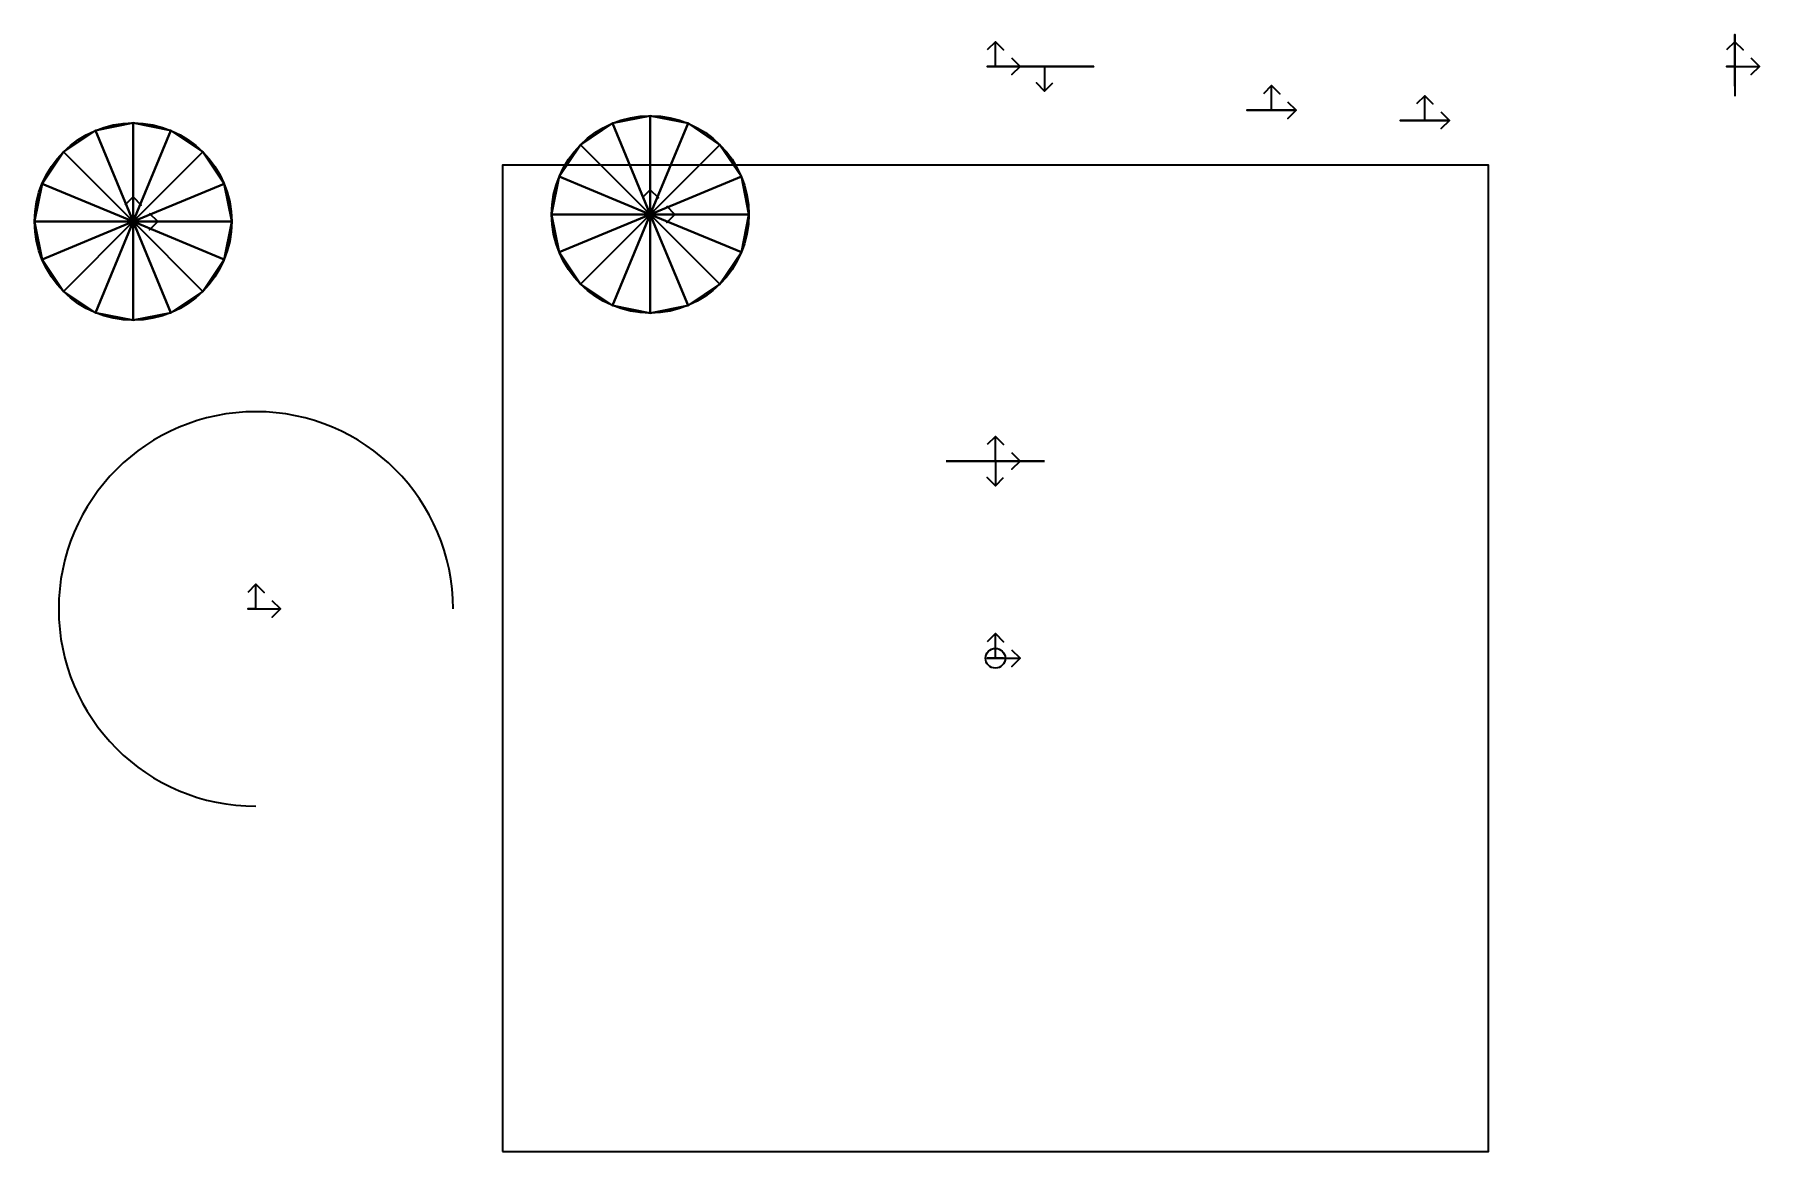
# Model space of a CAD drawing. Header units: millimetres. Extents: x -9.7 to 7.8, y -13 to 10.4.
# Drawn here: x -9.75 to 7.75, y -13 to -1.68 of the extents above; entities that cross this region are included whole.
import ezdxf
from ezdxf.enums import TextEntityAlignment as Align

# ---------------------------------------------------------------- set-up
doc = ezdxf.new("R2010")
doc.units = ezdxf.units.MM
for name, color, linetype in [('3D', 7, 'Continuous'), ('frustum', 4, 'Continuous'), ('meshes', 2, 'Continuous'), ('vectors', 7, 'Continuous')]:
    doc.layers.add(name, color=color, linetype=linetype)
doc.styles.get("Standard").update_dxf_attribs({"font": 'arial.ttf'})

# ---------------------------------------------------------------- blocks, each defined once
blk = doc.blocks.new('a-camera')
at = {"extrusion": (1, -6.12323e-17, 6.12323e-17)}
for q in [(0, 0.3), (0, -0.3)]:
    blk.add_line((0, 0, 1.478), q, dxfattribs=at)
for points in [[(0.2, 1.6), (0.324, 1.724), (0.324, 1.476)], [(-0.2, 1.478), (0.2, 1.478), (0.2, 1.722), (-0.2, 1.722)]]:
    blk.add_lwpolyline(points, close=True, dxfattribs=at)
for centre in [(0.1, 1.822), (-0.1, 1.822)]:
    blk.add_circle(centre, 0.1, dxfattribs=at)
at = {"layer": 'vectors', "color": 3, "extrusion": (1.22465e-16, -4.74705e-15, -1), "elevation": 0}
blk.add_lwpolyline([(0, 0), (0, 0.25), (-0.083, 0.167), (0, 0.25), (0.083, 0.167)], dxfattribs=at)
at = {"layer": 'vectors', "color": 5, "extrusion": (0, -1, 6.12323e-17)}
blk.add_lwpolyline([(0, 0), (0, 0.25), (-0.083, 0.167), (0, 0.25), (0.083, 0.167)], dxfattribs=at)
at = {"layer": 'vectors', "color": 1, "extrusion": (0, -1.22465e-16, -1)}
blk.add_lwpolyline([(0, 0), (-0.25, 0), (-0.167, -0.083), (-0.25, 0), (-0.167, 0.083)], dxfattribs=at)
at = {"flags": 1}
blk.add_attdef('LIGHT-INT', (0.394, -0.021), '', height=0.2, dxfattribs=at)
blk = doc.blocks.new('a-plane')
for p, q in [((0, 0), (1, 0)), ((1, 0, 1), (0, 0, 1)), ((0, 0, 1), (0, 0)), ((1, 0), (1, 0, 1))]:
    blk.add_line(p, q)
at = {"layer": 'meshes'}
blk.add_3dface([(1, 0), (0, 0), (0, 0, 1), (1, 0, 1)], dxfattribs=at)
at = {"layer": 'vectors', "color": 3, "extrusion": (1.22465e-16, -4.74705e-15, -1), "elevation": 0}
blk.add_lwpolyline([(0, 0), (0, 0.25), (-0.083, 0.167), (0, 0.25), (0.083, 0.167)], dxfattribs=at)
at = {"layer": 'vectors', "color": 5, "extrusion": (0, -1, 6.12323e-17)}
blk.add_lwpolyline([(0, 0), (0, 0.25), (-0.083, 0.167), (0, 0.25), (0.083, 0.167)], dxfattribs=at)
at = {"layer": 'vectors', "color": 1, "extrusion": (0, -1.22465e-16, -1)}
blk.add_lwpolyline([(0, 0), (-0.25, 0), (-0.167, -0.083), (-0.25, 0), (-0.167, 0.083)], dxfattribs=at)
at = {"layer": 'vectors', "extrusion": (-1.22465e-16, 4.74705e-15, -1), "elevation": -0.5}
blk.add_lwpolyline([(-0.5, 0), (-0.5, -0.25), (-0.417, -0.167), (-0.5, -0.25), (-0.583, -0.167)], dxfattribs=at)
at = {"flags": 1}
for tag, p in [('ID', (1.256, 0.389)), ('MATERIAL', (1.256, 0.089))]:
    blk.add_attdef(tag, p, '', height=0.2, dxfattribs=at)
blk = doc.blocks.new('a-text')
for p, q in [((-0.5, 0, -0.5), (0.5, 0, -0.5)), ((0.5, 0, 0.5), (-0.5, 0, 0.5)), ((-0.5, 0, 0.5), (-0.5, 0, -0.5)), ((0.5, 0, -0.5), (0.5, 0, 0.5))]:
    blk.add_line(p, q)
at = {"layer": 'vectors', "color": 3, "extrusion": (1.22465e-16, -4.74705e-15, -1), "elevation": 0}
blk.add_lwpolyline([(0, 0), (0, 0.25), (-0.083, 0.167), (0, 0.25), (0.083, 0.167)], dxfattribs=at)
at = {"layer": 'vectors', "color": 5, "extrusion": (0, -1, 6.12323e-17)}
blk.add_lwpolyline([(0, 0), (0, 0.25), (-0.083, 0.167), (0, 0.25), (0.083, 0.167)], dxfattribs=at)
at = {"layer": 'vectors', "extrusion": (-1.22465e-16, 4.74705e-15, -1), "elevation": 0}
blk.add_lwpolyline([(0, 0), (0, -0.25), (0.083, -0.167), (0, -0.25), (-0.083, -0.167)], dxfattribs=at)
at = {"layer": 'vectors', "color": 1, "extrusion": (0, -1.22465e-16, -1)}
blk.add_lwpolyline([(0, 0), (-0.25, 0), (-0.167, -0.083), (-0.25, 0), (-0.167, 0.083)], dxfattribs=at)
at = {"flags": 1}
for tag, p in [('ID', (0.756, 0.689)), ('ALIGN', (0.756, 0.389)), ('WRAP-COUNT', (0.756, 0.089))]:
    blk.add_attdef(tag, p, '', height=0.2, dxfattribs=at)
at = {"extrusion": (0, -1, 6.12323e-17)}
blk.add_attdef('TEXT', text='', height=0.2, dxfattribs=at).set_placement((0, 0), align=Align.MIDDLE_CENTER)
blk = doc.blocks.new('a-animation')
at = {"extrusion": (0, -1, 6.12323e-17)}
blk.add_circle((0, 0.5, 0), 0.25, dxfattribs=at)
at = {"layer": 'vectors', "color": 3, "extrusion": (1.22465e-16, -4.74705e-15, -1), "elevation": 0}
blk.add_lwpolyline([(0, 0), (0, 0.25), (-0.083, 0.167), (0, 0.25), (0.083, 0.167)], dxfattribs=at)
at = {"layer": 'vectors', "color": 1, "extrusion": (0, -1.22465e-16, -1)}
blk.add_lwpolyline([(0, 0), (-0.25, 0), (-0.167, -0.083), (-0.25, 0), (-0.167, 0.083)], dxfattribs=at)
at = {"layer": 'vectors', "color": 5, "extrusion": (0, -1, 6.12323e-17), "elevation": 0}
blk.add_lwpolyline([(0, 0), (0, 0.25), (-0.083, 0.167), (0, 0.25), (0.083, 0.167)], dxfattribs=at)
at = {"extrusion": (0, -1, 6.12323e-17)}
blk.add_text('A', height=0.2, dxfattribs=at).set_placement((-0.075, 0.375, 0))
at = {"flags": 1}
for tag, p in [('PROPERTY', (0.67, 0.115)), ('RIG', (0.67, -0.185)), ('FROM', (0.67, -0.485)), ('TO', (0.67, -0.785)), ('START_EVENTS', (0.67, -1.085)), ('DIRECTION', (0.67, -1.385)), ('LOOP', (0.67, -1.685)), ('DURATION', (0.67, -1.985)), ('TARGET', (0.67, -2.285)), ('TEXT', (0.67, -2.585)), ('LINK', (0.67, -2.885))]:
    blk.add_attdef(tag, p, '', height=0.2, dxfattribs=at)
blk = doc.blocks.new('a-mason')
at = {"extrusion": (0, -1, 6.12323e-17)}
blk.add_circle((0, 0.5, 0), 0.25, dxfattribs=at)
at = {"layer": 'vectors', "color": 3, "extrusion": (1.22465e-16, -4.74705e-15, -1), "elevation": 0}
blk.add_lwpolyline([(0, 0), (0, 0.25), (-0.083, 0.167), (0, 0.25), (0.083, 0.167)], dxfattribs=at)
at = {"layer": 'vectors', "color": 5, "extrusion": (0, -1, 6.12323e-17), "elevation": 0}
blk.add_lwpolyline([(0, 0), (0, 0.25), (-0.083, 0.167), (0, 0.25), (0.083, 0.167)], dxfattribs=at)
at = {"layer": 'vectors', "color": 1, "extrusion": (0, -1.22465e-16, -1)}
blk.add_lwpolyline([(0, 0), (-0.25, 0), (-0.167, -0.083), (-0.25, 0), (-0.167, 0.083)], dxfattribs=at)
at = {"extrusion": (0, -1, 6.12323e-17)}
blk.add_text('M', height=0.2, dxfattribs=at).set_placement((-0.075, 0.375, 0))
at = {"flags": 1}
for tag, p in [('PART', (0.67, 0.415)), ('MATERIAL', (0.67, 0.115)), ('TILING', (0.67, -0.185)), ('SKIRTING', (0.67, -0.485)), ('MATERIAL2', (0.67, -0.785)), ('TILING2', (0.67, -1.085)), ('SKIRTING2', (0.67, -1.385))]:
    blk.add_attdef(tag, p, '', height=0.2, dxfattribs=at)
blk = doc.blocks.new('a-cylinder')
blk.add_circle((0, 0), 1)
at = {"layer": '3D'}
for p, q in [((0, 1), (0, 1, 1)), ((-1, 0), (-1, 0, 1)), ((0, 0), (0, 0, 1)), ((1, 0), (1, 0, 1)), ((0, -1), (0, -1, 1))]:
    blk.add_line(p, q, dxfattribs=at)
blk.add_circle((0, 0, 1), 1, dxfattribs=at)
at = {"layer": 'meshes'}
for points in [[(-0.383, 0.924, 1), (-0.707, 0.707, 1), (0, 0, 1)], [(0, 0), (0, 0), (-0.707, 0.707), (-0.383, 0.924)], [(-0.383, 0.924), (-0.707, 0.707), (-0.707, 0.707, 1), (-0.383, 0.924, 1)], [(0, 1, 1), (-0.383, 0.924, 1), (0, 0, 1)], [(0, 0), (0, 0), (-0.383, 0.924), (0, 1)], [(0, 1), (-0.383, 0.924), (-0.383, 0.924, 1), (0, 1, 1)], [(0.383, 0.924, 1), (0, 1, 1), (0, 0, 1)], [(0, 0), (0, 0), (0, 1), (0.383, 0.924)], [(0.383, 0.924), (0, 1), (0, 1, 1), (0.383, 0.924, 1)], [(0.707, 0.707, 1), (0.383, 0.924, 1), (0, 0, 1)], [(0, 0), (0, 0), (0.383, 0.924), (0.707, 0.707)], [(0.707, 0.707), (0.383, 0.924), (0.383, 0.924, 1), (0.707, 0.707, 1)], [(0, 0), (0, 0), (-0.924, 0.383), (-0.707, 0.707)], [(-0.707, 0.707), (-0.924, 0.383), (-0.924, 0.383, 1), (-0.707, 0.707, 1)], [(-0.707, 0.707, 1), (-0.924, 0.383, 1), (0, 0, 1)], [(0.924, 0.383, 1), (0.707, 0.707, 1), (0, 0, 1)], [(0, 0), (0, 0), (0.707, 0.707), (0.924, 0.383)], [(0.924, 0.383), (0.707, 0.707), (0.707, 0.707, 1), (0.924, 0.383, 1)], [(0, 0), (0, 0), (-1, 0), (-0.924, 0.383)], [(-0.924, 0.383), (-1, 0), (-1, 0, 1), (-0.924, 0.383, 1)], [(-0.924, 0.383, 1), (-1, 0, 1), (0, 0, 1)], [(1, 0, 1), (0.924, 0.383, 1), (0, 0, 1)], [(0, 0), (0, 0), (0.924, 0.383), (1, 0)], [(1, 0), (0.924, 0.383), (0.924, 0.383, 1), (1, 0, 1)], [(0, 0), (0, 0), (-0.924, -0.383), (-1, 0)], [(-1, 0), (-0.924, -0.383), (-0.924, -0.383, 1), (-1, 0, 1)], [(-1, 0, 1), (-0.924, -0.383, 1), (0, 0, 1)], [(0, 0), (0, 0), (-0.707, -0.707), (-0.924, -0.383)], [(-0.924, -0.383, 1), (-0.707, -0.707, 1), (0, 0, 1)], [(0, 0), (0, 0), (-0.383, -0.924), (-0.707, -0.707)], [(-0.707, -0.707, 1), (-0.383, -0.924, 1), (0, 0, 1)], [(0, 0), (0, 0), (0, -1), (-0.383, -0.924)], [(-0.383, -0.924, 1), (0, -1, 1), (0, 0, 1)], [(0.707, -0.707, 1), (0.924, -0.383, 1), (0, 0, 1)], [(0.924, -0.383, 1), (1, 0, 1), (0, 0, 1)], [(0, 0), (0, 0), (0.383, -0.924), (0, -1)], [(0, 0), (0, 0), (0.707, -0.707), (0.383, -0.924)], [(0, 0), (0, 0), (0.924, -0.383), (0.707, -0.707)], [(0, 0), (0, 0), (1, 0), (0.924, -0.383)], [(0, -1, 1), (0.383, -0.924, 1), (0, 0, 1)], [(0.383, -0.924, 1), (0.707, -0.707, 1), (0, 0, 1)], [(0.924, -0.383), (1, 0), (1, 0, 1), (0.924, -0.383, 1)], [(-0.924, -0.383), (-0.707, -0.707), (-0.707, -0.707, 1), (-0.924, -0.383, 1)], [(0.707, -0.707), (0.924, -0.383), (0.924, -0.383, 1), (0.707, -0.707, 1)], [(-0.707, -0.707), (-0.383, -0.924), (-0.383, -0.924, 1), (-0.707, -0.707, 1)], [(0.383, -0.924), (0.707, -0.707), (0.707, -0.707, 1), (0.383, -0.924, 1)], [(-0.383, -0.924), (0, -1), (0, -1, 1), (-0.383, -0.924, 1)], [(0, -1), (0.383, -0.924), (0.383, -0.924, 1), (0, -1, 1)]]:
    blk.add_3dface(points, dxfattribs=at)
at = {"layer": 'vectors', "color": 3, "extrusion": (1.22465e-16, -4.74705e-15, -1), "elevation": 0}
blk.add_lwpolyline([(0, 0), (0, 0.25), (-0.083, 0.167), (0, 0.25), (0.083, 0.167)], dxfattribs=at)
at = {"layer": 'vectors', "color": 1, "extrusion": (0, -1.22465e-16, -1)}
blk.add_lwpolyline([(0, 0), (-0.25, 0), (-0.167, -0.083), (-0.25, 0), (-0.167, 0.083)], dxfattribs=at)
at = {"layer": 'vectors', "color": 5, "extrusion": (0, -1, 6.12323e-17), "elevation": 0}
blk.add_lwpolyline([(0, 0), (0, 0.25), (-0.083, 0.167), (0, 0.25), (0.083, 0.167)], dxfattribs=at)
at = {"flags": 1}
for tag, p in [('ID', (0.756, 0.953)), ('MATERIAL', (0.756, 0.653)), ('OPEN-ENDED', (0.756, 0.353)), ('RADIUS-BOTTOM', (0.756, 0.053)), ('RADIUS-TOP', (0.756, -0.247)), ('SEGMENTS-RADIAL', (0.756, -0.547)), ('THETA-LENGTH', (0.756, -0.847)), ('THETA-START', (0.756, -1.147))]:
    blk.add_attdef(tag, p, '', height=0.2, dxfattribs=at)
blk = doc.blocks.new('a-cone')
blk.add_circle((0, 0), 1)
at = {"layer": '3D'}
for p in [(0, 1), (0, 0), (-1, 0), (0, -1), (1, 0)]:
    blk.add_line(p, (0, 0, 1), dxfattribs=at)
at = {"layer": 'meshes'}
for points in [[(0, 0), (0, 0), (-0.707, 0.707), (-0.383, 0.924)], [(-0.383, 0.924), (-0.707, 0.707), (0, 0, 1)], [(0, 0), (0, 0), (-0.383, 0.924), (0, 1)], [(0, 1), (-0.383, 0.924), (0, 0, 1)], [(0, 0), (0, 0), (0, 1), (0.383, 0.924)], [(0.383, 0.924), (0, 1), (0, 0, 1)], [(0, 0), (0, 0), (0.383, 0.924), (0.707, 0.707)], [(0.707, 0.707), (0.383, 0.924), (0, 0, 1)], [(0, 0), (0, 0), (-0.924, 0.383), (-0.707, 0.707)], [(-0.707, 0.707), (-0.924, 0.383), (0, 0, 1)], [(0, 0), (0, 0), (0.707, 0.707), (0.924, 0.383)], [(0.924, 0.383), (0.707, 0.707), (0, 0, 1)], [(0, 0), (0, 0), (-1, 0), (-0.924, 0.383)], [(-0.924, 0.383), (-1, 0), (0, 0, 1)], [(0, 0), (0, 0), (0.924, 0.383), (1, 0)], [(1, 0), (0.924, 0.383), (0, 0, 1)], [(0, 0), (0, 0), (-0.924, -0.383), (-1, 0)], [(-1, 0), (-0.924, -0.383), (0, 0, 1)], [(0, 0), (0, 0), (-0.707, -0.707), (-0.924, -0.383)], [(-0.924, -0.383), (-0.707, -0.707), (0, 0, 1)], [(0, 0), (0, 0), (-0.383, -0.924), (-0.707, -0.707)], [(-0.707, -0.707), (-0.383, -0.924), (0, 0, 1)], [(0, 0), (0, 0), (0, -1), (-0.383, -0.924)], [(-0.383, -0.924), (0, -1), (0, 0, 1)], [(0, 0), (0, 0), (0.383, -0.924), (0, -1)], [(0, 0), (0, 0), (0.707, -0.707), (0.383, -0.924)], [(0, 0), (0, 0), (0.924, -0.383), (0.707, -0.707)], [(0, 0), (0, 0), (1, 0), (0.924, -0.383)], [(0, -1), (0.383, -0.924), (0, 0, 1)], [(0.383, -0.924), (0.707, -0.707), (0, 0, 1)], [(0.707, -0.707), (0.924, -0.383), (0, 0, 1)], [(0.924, -0.383), (1, 0), (0, 0, 1)], [(0, 0, 1), (0, 0, 1), (0, 0, 1)], [(0, 0, 1), (0, 0, 1), (0, 0, 1)], [(0, 0, 1), (0, 0, 1), (0, 0, 1)], [(0, 0, 1), (0, 0, 1), (0, 0, 1)], [(0, 0, 1), (0, 0, 1), (0, 0, 1)], [(0, 0, 1), (0, 0, 1), (0, 0, 1)], [(0, 0, 1), (0, 0, 1), (0, 0, 1)], [(0, 0, 1), (0, 0, 1), (0, 0, 1)], [(0, 0, 1), (0, 0, 1), (0, 0, 1)], [(0, 0, 1), (0, 0, 1), (0, 0, 1)], [(0, 0, 1), (0, 0, 1), (0, 0, 1)], [(0, 0, 1), (0, 0, 1), (0, 0, 1)], [(0, 0, 1), (0, 0, 1), (0, 0, 1)], [(0, 0, 1), (0, 0, 1), (0, 0, 1)], [(0, 0, 1), (0, 0, 1), (0, 0, 1)], [(0, 0, 1), (0, 0, 1), (0, 0, 1)]]:
    blk.add_3dface(points, dxfattribs=at)
at = {"layer": 'vectors', "color": 3, "extrusion": (1.22465e-16, -4.74705e-15, -1), "elevation": 0}
blk.add_lwpolyline([(0, 0), (0, 0.25), (-0.083, 0.167), (0, 0.25), (0.083, 0.167)], dxfattribs=at)
at = {"layer": 'vectors', "color": 5, "extrusion": (0, -1, 6.12323e-17)}
blk.add_lwpolyline([(0, 0), (0, 0.25), (-0.083, 0.167), (0, 0.25), (0.083, 0.167)], dxfattribs=at)
at = {"layer": 'vectors', "color": 1, "extrusion": (0, -1.22465e-16, -1)}
blk.add_lwpolyline([(0, 0), (-0.25, 0), (-0.167, -0.083), (-0.25, 0), (-0.167, 0.083)], dxfattribs=at)
at = {"flags": 1}
for tag, p in [('ID', (0.756, 0.953)), ('MATERIAL', (0.756, 0.653)), ('OPEN-ENDED', (0.756, 0.353)), ('RADIUS-BOTTOM', (0.756, 0.053)), ('RADIUS-TOP', (0.756, -0.247)), ('SEGMENTS-RADIAL', (0.756, -0.547)), ('THETA-LENGTH', (0.756, -0.847)), ('THETA-START', (0.756, -1.147))]:
    blk.add_attdef(tag, p, '', height=0.2, dxfattribs=at)
blk = doc.blocks.new('a-curvedimage')
blk.add_arc((0, 0), 2, 0, 270)
at = {"layer": '3D'}
for p, q in [((0, 2), (0, 2, 1)), ((-2, 0), (-2, 0, 1)), ((0, 0), (0, 0, 1)), ((2, 0), (2, 0, 1)), ((0, -2), (0, -2, 1))]:
    blk.add_line(p, q, dxfattribs=at)
blk.add_arc((0, 0, 1), 2, 0, 270, dxfattribs=at)
at = {"layer": 'vectors', "color": 3, "extrusion": (1.22465e-16, -4.74705e-15, -1), "elevation": 0}
blk.add_lwpolyline([(0, 0), (0, 0.25), (-0.083, 0.167), (0, 0.25), (0.083, 0.167)], dxfattribs=at)
at = {"layer": 'vectors', "color": 5, "extrusion": (0, -1, 6.12323e-17)}
blk.add_lwpolyline([(0, 0), (0, 0.25), (-0.083, 0.167), (0, 0.25), (0.083, 0.167)], dxfattribs=at)
at = {"layer": 'vectors', "color": 1, "extrusion": (0, -1.22465e-16, -1)}
blk.add_lwpolyline([(0, 0), (-0.25, 0), (-0.167, -0.083), (-0.25, 0), (-0.167, 0.083)], dxfattribs=at)
at = {"flags": 1}
for tag, p in [('ID', (0.756, 0.053)), ('MATERIAL', (0.756, -0.247)), ('THETA-LENGTH', (0.756, -0.547)), ('THETA-START', (0.756, -0.847))]:
    blk.add_attdef(tag, p, '', height=0.2, dxfattribs=at)
blk = doc.blocks.new('a-light')
at = {"extrusion": (1.22465e-16, -1, 4.93075e-15)}
blk.add_lwpolyline([(0, 0), (0, -0.5), (0.083, -0.417), (0, -0.5), (-0.083, -0.417)], dxfattribs=at)
blk.add_circle((0, 0), 0.1)
at = {"layer": 'frustum'}
blk.add_lwpolyline([(-5, -5), (5, -5), (5, 5), (-5, 5)], close=True, dxfattribs=at)
at = {"layer": 'frustum', "elevation": -10}
blk.add_lwpolyline([(-5, -5), (5, -5), (5, 5), (-5, 5)], close=True, dxfattribs=at)
at = {"layer": 'vectors', "color": 3, "extrusion": (1.22465e-16, -4.74705e-15, -1), "elevation": 0}
blk.add_lwpolyline([(0, 0), (0, 0.25), (-0.083, 0.167), (0, 0.25), (0.083, 0.167)], dxfattribs=at)
at = {"layer": 'vectors', "color": 5, "extrusion": (0, -1, 6.12323e-17)}
blk.add_lwpolyline([(0, 0), (0, 0.25), (-0.083, 0.167), (0, 0.25), (0.083, 0.167)], dxfattribs=at)
at = {"layer": 'vectors', "color": 1, "extrusion": (0, -1.22465e-16, -1)}
blk.add_lwpolyline([(0, 0), (-0.25, 0), (-0.167, -0.083), (-0.25, 0), (-0.167, 0.083)], dxfattribs=at)
at = {"flags": 1}
for tag, p in [('ID', (0.389, 0.321)), ('TYPE', (0.389, 0.021)), ('INTENSITY', (0.389, -0.279)), ('DECAY', (0.389, -0.579)), ('DISTANCE', (0.389, -0.879)), ('ANGLE', (0.389, -1.179)), ('PENUMBRA', (0.389, -1.479)), ('COLOR', (0.389, -1.779))]:
    blk.add_attdef(tag, p, '', height=0.2, dxfattribs=at)

msp = doc.modelspace()

# ---------------------------------------------------------------- block references
for name, p in [('a-camera', (7.5, -2)), ('a-plane', (0, -2)), ('a-animation', (2.801, -2.444)), ('a-mason', (4.355, -2.547)), ('a-cylinder', (-8.745, -3.573)), ('a-cone', (-3.5, -3.5)), ('a-light', (0, -8)), ('a-curvedimage', (-7.5, -7.5))]:
    msp.add_blockref(name, p)
ref = msp.add_blockref('a-text', (0, -6))
ref.add_attrib('TEXT', 'text', dxfattribs={"extrusion": (0, -1, 6.12323e-17), "height": 0.2}).set_placement((0, 0, 6), align=Align.MIDDLE_CENTER)

doc.saveas('drawing.dxf')
